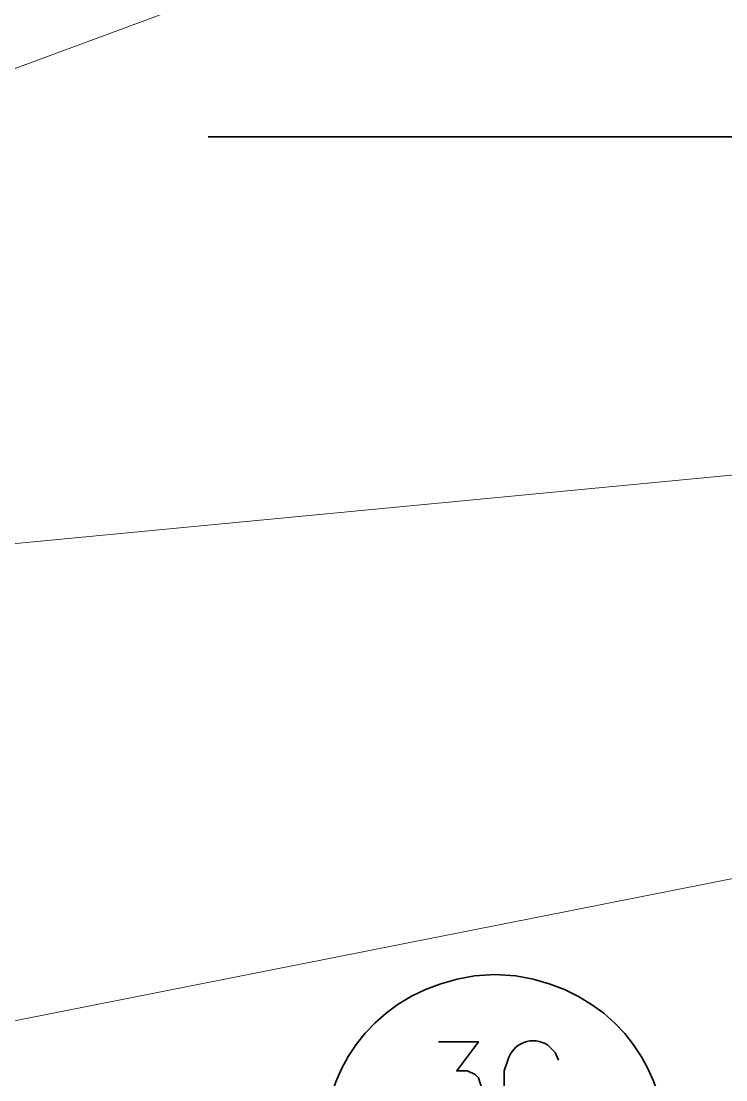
# Model space of a CAD drawing. Header units: inches. Extents: x 5 to 516, y -193 to 129.
# Drawn here: x 36.602 to 37.755, y -189.437 to -187.706 of the extents above; entities that cross this region are included whole.
import ezdxf

# ---------------------------------------------------------------- set-up
doc = ezdxf.new("R2010")
doc.units = ezdxf.units.IN
doc.header["$MEASUREMENT"] = 0
doc.layers.add('PDF7_Geometry', color=7, linetype='Continuous')

msp = doc.modelspace()

# ---------------------------------------------------------------- linework, layer by layer
at = {"layer": 'PDF7_Geometry', "lineweight": 15}
for points in [[(36.2835523, -187.8968952), (39.0824413, -186.8624506), (39.5824414, -186.8624506)], [(36.576885, -188.5613398), (39.0824408, -188.3224509), (39.5824408, -188.3224509)], [(36.2657752, -189.4046733), (39.0824422, -188.8468955), (39.5824422, -188.8468955)]]:
    msp.add_lwpolyline(points, dxfattribs=at)
at = {"layer": 'PDF7_Geometry', "lineweight": 35}
for points in [[(36.9079962, -187.894673), (43.0124414, -187.894673), (42.637997, -187.894673)], [(37.3435531, -189.2668953), (37.3768864, -189.264673), (37.4113308, -189.2668953)], [(37.2846623, -189.3746734), (37.3502178, -189.3746734), (37.3146623, -189.4224512), (37.3324401, -189.4224512), (37.3446623, -189.4280068), (37.3502178, -189.4335623), (37.3557734, -189.4513401), (37.3557734, -189.4635623), (37.3502178, -189.4813401), (37.3379956, -189.4935623), (37.3202178, -189.4991179), (37.30244, -189.4991179), (37.2846623, -189.4935623), (37.2791067, -189.4880068), (37.27244, -189.4757845)]]:
    msp.add_lwpolyline(points, dxfattribs=at)
msp.add_lwpolyline([(37.4813289, -189.4046733), (37.4757733, -189.3924511), (37.4635511, -189.3802289, 0.508362924), (37.3979955, -189.4046733), (37.39244, -189.4224511), (37.39244, -189.45134)], format="xyb", dxfattribs=at)
for points in [[(37.3102197, -189.8191175), (37.0073308, -189.738062), (37.0332197, -189.3121175), (37.3435531, -189.2668953)], [(37.4113308, -189.2668953), (37.7206087, -189.3136175), (37.7460716, -189.7365249), (37.4446642, -189.8191175)]]:
    msp.add_open_spline(points, degree=3, dxfattribs=at)

doc.saveas('drawing.dxf')
